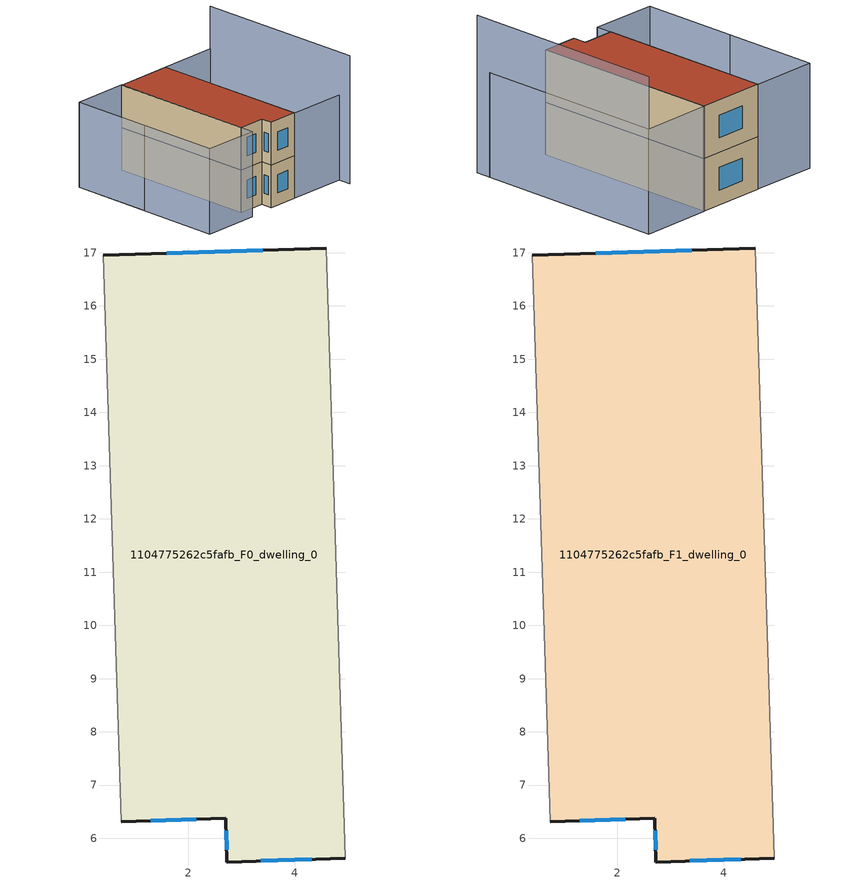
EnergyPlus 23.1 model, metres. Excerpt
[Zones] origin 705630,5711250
1104775262c5fafb_F0_dwelling_0
 floor ground (EU_floor_Construction): 4.59,17.09 4.95,5.62 2.73,5.55 2.71,6.38 0.74,6.31 0.41,16.95 z0
 wall outside (EU_wall_Construction): 4.59,17.09 0.41,16.95 / 0.74,6.31 2.71,6.38 2.73,5.55 4.95,5.62 z0:3
 wall adiabatic (EU_wall_Construction): 4.95,5.62 4.59,17.09 / 0.41,16.95 0.74,6.31 z0:3
 window (EU_Window_Construction): 3.4,17.05 1.6,16.99 / 3.36,5.57 4.32,5.6 / 2.72,6.14 2.72,5.79 / 1.3,6.33 2.15,6.36 z0.85:2.15
1104775262c5fafb_F1_dwelling_0
 floor to 1104775262c5fafb_F0_dwelling_0 (EU_floor_Construction): 4.59,17.09 4.95,5.62 2.73,5.55 2.71,6.38 0.74,6.31 0.41,16.95 z3
 wall outside (EU_wall_Construction): 4.59,17.09 0.41,16.95 / 0.74,6.31 2.71,6.38 2.73,5.55 4.95,5.62 z3:6
 wall adiabatic (EU_wall_Construction): 4.95,5.62 4.59,17.09 / 0.41,16.95 0.74,6.31 z3:6
 window (EU_Window_Construction): 3.4,17.05 1.6,16.99 / 3.36,5.57 4.32,5.6 / 2.72,6.14 2.72,5.79 / 1.3,6.33 2.15,6.36 z3.85:5.15
 roof outside (EU_roof_Construction): 4.95,5.62 4.59,17.09 0.41,16.95 0.74,6.31 2.71,6.38 2.73,5.55 z6
shading: 9.22,4.8 8.89,17.24 z0:9; 4.95,5.61 4.59,17.11 / 4.59,17.11 8.89,17.24 / 8.89,17.24 9.25,5.75 / 9.25,5.75 4.95,5.61 / -3.59,16.85 -3.27,5.23 / -3.27,5.23 -3.59,16.85 / -3.59,16.85 0.44,16.96 / 0.44,16.96 0.77,5.34 / 0.77,5.34 -3.27,5.23 z0:6
[Building]
EU S2 Campaign: North Axis=0; Terrain=City; Solar Distribution=FullExterior
[Site:Location]
London: Latitude=51.5; Longitude=-0.5; Time Zone=0; Elevation=25
[SizingPeriod:WeatherFileDays]
AnnualSizingPeriod: Begin Month=1; Begin Day of Month=1; End Month=12; End Day of Month=31; Day of Week for Start Day=Monday; Use Weather File Daylight Saving Period=No; Use Weather File Rain and Snow Indicators=No
[MATERIAL]
EU_InternalMass_Material: Roughness=MediumRough; Thickness=0.1; Conductivity=1; Density=1800; Specific Heat=900; Thermal Absorptance=0.9; Solar Absorptance=0.7; Visible Absorptance=0.7
[MATERIAL:NOMASS] Roughness=MediumRough; Thermal Absorptance=0.9; Solar Absorptance=0.7; Visible Absorptance=0.7
Name | Thermal Resistance
EU_wall_NoMass | 0.71061
EU_roof_NoMass | 2.41608
EU_floor_NoMass | 1.75078
[WINDOWMATERIAL:SIMPLEGLAZINGSYSTEM]
EU_Window_SimpleGlazing: UFactor=2.64892; Solar Heat Gain Coefficient=0.76; Visible Transmittance=0.76
[CONSTRUCTION]
EU_wall_Construction: EU_wall_NoMass
EU_roof_Construction: EU_roof_NoMass
EU_floor_Construction: EU_floor_NoMass
EU_Window_Construction: EU_Window_SimpleGlazing
EU_InternalMass_Construction: EU_InternalMass_Material
[ZONE] Type=1; Multiplier=1; Ceiling Height=autocalculate; Volume=139.203; Floor Area=autocalculate; Part of Total Floor Area=Yes
1104775262c5fafb_F0_dwelling_0; 1104775262c5fafb_F1_dwelling_0
[INTERNALMASS] Construction=EU_InternalMass_Construction; Surface Area=46.4014
Name | Zone or ZoneList
1104775262c5fafb_F0_dwelling_0_EU_InternalMass | 1104775262c5fafb_F0_dwelling_0
1104775262c5fafb_F1_dwelling_0_EU_InternalMass | 1104775262c5fafb_F1_dwelling_0
[OTHEREQUIPMENT] Fuel Type=Electricity; Design Level Calculation Method=Watts/Area; Power per Zone Floor Area=1; Fraction Latent=0; Fraction Radiant=0; Fraction Lost=0; Carbon Dioxide Generation Rate=0; EndUse Subcategory=EU_Step8_InternalGains
Name | Zone or ZoneList or Space or SpaceList | Schedule
EU_Step8_InternalGain_1104775262c5fafb_F0_dwelling_0_f000 | 1104775262c5fafb_F0_dwelling_0 | EU_Step8_GainSchedule_1104775262c5fafb_F0_dwelling_0_f000
EU_Step8_InternalGain_1104775262c5fafb_F1_dwelling_0_f000 | 1104775262c5fafb_F1_dwelling_0 | EU_Step8_GainSchedule_1104775262c5fafb_F1_dwelling_0_f000
[ZONEVENTILATION:DESIGNFLOWRATE] Schedule=EU_AlwaysOn; Design Flow Rate Calculation Method=AirChanges/Hour; Air Changes per Hour=0.496673; Ventilation Type=Natural; Fan Pressure Rise=0; Fan Total Efficiency=1; Constant Term Coefficient=1; Temperature Term Coefficient=0; Velocity Term Coefficient=0; Velocity Squared Term Coefficient=0; Minimum Indoor Temperature=-100; Maximum Indoor Temperature=100; Delta Temperature=-100; Minimum Outdoor Temperature=-100; Maximum Outdoor Temperature=100; Maximum Wind Speed=40
Name | Zone or ZoneList or Space or SpaceList
EU_ConstantAir_1104775262c5fafb_F0_dwelling_0 | 1104775262c5fafb_F0_dwelling_0
EU_ConstantAir_1104775262c5fafb_F1_dwelling_0 | 1104775262c5fafb_F1_dwelling_0
[HVACTEMPLATE:THERMOSTAT] Constant Heating Setpoint=20; Constant Cooling Setpoint=50
EU_HeatOnly_1104775262c5fafb_F0_dwelling_0; EU_HeatOnly_1104775262c5fafb_F1_dwelling_0
[HVACTEMPLATE:ZONE:IDEALLOADSAIRSYSTEM] System Availability Schedule=EU_AlwaysOn; Maximum Heating Supply Air Temperature=50; Minimum Cooling Supply Air Temperature=13; Maximum Heating Supply Air Humidity Ratio=0.0156; Minimum Cooling Supply Air Humidity Ratio=0.0077; Heating Limit=NoLimit; Cooling Limit=NoLimit; Heating Availability Schedule=EU_AlwaysOn; Cooling Availability Schedule=EU_CoolingOff; Dehumidification Control Type=ConstantSensibleHeatRatio; Cooling Sensible Heat Ratio=0.7; Dehumidification Setpoint=60; Humidification Control Type=None; Humidification Setpoint=30; Outdoor Air Method=None; Outdoor Air Flow Rate per Person=0.00944; Outdoor Air Flow Rate per Zone Floor Area=0; Outdoor Air Flow Rate per Zone=0; Demand Controlled Ventilation Type=None; Outdoor Air Economizer Type=NoEconomizer; Heat Recovery Type=None; Sensible Heat Recovery Effectiveness=0.7; Latent Heat Recovery Effectiveness=0.65
Name | Template Thermostat
1104775262c5fafb_F0_dwelling_0 | EU_HeatOnly_1104775262c5fafb_F0_dwelling_0
1104775262c5fafb_F1_dwelling_0 | EU_HeatOnly_1104775262c5fafb_F1_dwelling_0
[SIZING:ZONE] Zone Cooling Design Supply Air Temperature Input Method=SupplyAirTemperature; Zone Cooling Design Supply Air Temperature=13; Zone Heating Design Supply Air Temperature Input Method=SupplyAirTemperature; Zone Heating Design Supply Air Temperature=50; Zone Cooling Design Supply Air Humidity Ratio=0.008; Zone Heating Design Supply Air Humidity Ratio=0.008; Cooling Design Air Flow Method=DesignDay; Cooling Design Air Flow Rate=0; Cooling Minimum Air Flow per Zone Floor Area=0.000762; Cooling Minimum Air Flow=0; Cooling Minimum Air Flow Fraction=0.2; Heating Design Air Flow Method=DesignDay; Heating Design Air Flow Rate=0; Heating Maximum Air Flow per Zone Floor Area=0.002032; Heating Maximum Air Flow=0.141576; Heating Maximum Air Flow Fraction=0.3; Account for Dedicated Outdoor Air System=No; Dedicated Outdoor Air System Control Strategy=NeutralSupplyAir; Dedicated Outdoor Air Low Setpoint Temperature for Design=autosize; Dedicated Outdoor Air High Setpoint Temperature for Design=autosize; Zone Load Sizing Method=Sensible Load Only No Latent Load; Zone Latent Cooling Design Supply Air Humidity Ratio Input Method=HumidityRatioDifference; Zone Cooling Design Supply Air Humidity Ratio Difference=0.005; Zone Latent Heating Design Supply Air Humidity Ratio Input Method=HumidityRatioDifference; Zone Humidification Design Supply Air Humidity Ratio Difference=0.005
1104775262c5fafb_F0_dwelling_0; 1104775262c5fafb_F1_dwelling_0
[SCHEDULE:CONSTANT]
Name | Hourly Value
EU_AlwaysOn | 1
EU_CoolingOff | 0
[SCHEDULE:FILE] Column Number=1; Rows to Skip at Top=0; Number of Hours of Data=8760; Column Separator=Comma; Interpolate to Timestep=No; Minutes per Item=60; Adjust Schedule for Daylight Savings=Yes
Name | File
EU_Step8_GainSchedule_1104775262c5fafb_F0_dwelling_0_f000 | ../../schedules/1104775262c5fafb/1104775262c5fafb_F0_dwelling_0_f000_gain.csv
EU_Step8_GainSchedule_1104775262c5fafb_F1_dwelling_0_f000 | ../../schedules/1104775262c5fafb/1104775262c5fafb_F1_dwelling_0_f000_gain.csv
